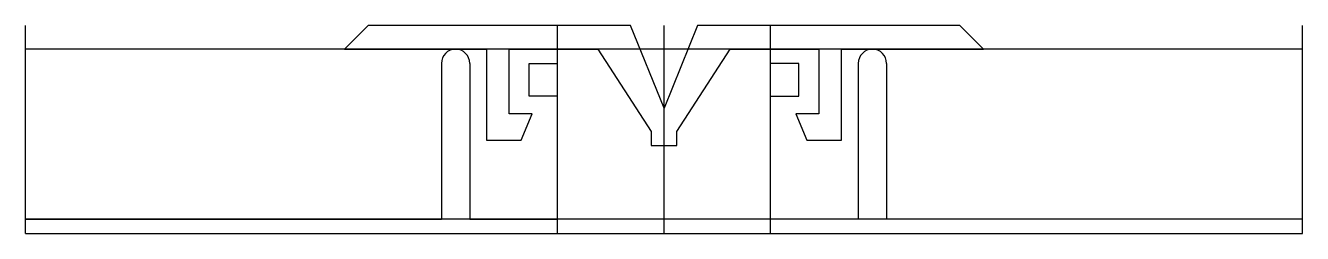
# Model space of a CAD drawing. Extents: x -45 to 45, y 0 to 14.7.
import ezdxf

# ---------------------------------------------------------------- set-up
doc = ezdxf.new("R2010")
doc.units = 0
doc.layers.get('0').update_dxf_attribs({"linetype": 'CONTINUOUS'})

msp = doc.modelspace()

# ---------------------------------------------------------------- linework, layer by layer
at = {"linetype": 'CONTINUOUS'}
for p, q in [((-45, 0), (-45, 14.67)), ((-20.85, 14.67), (-22.51, 13)), ((-2.36, 14.67), (-20.85, 14.67)), ((-7.5, 0), (-7.5, 14.67)), ((0, 8.83), (-2.36, 14.67)), ((0, 0), (0, 14.67)), ((2.36, 14.67), (0, 8.83)), ((20.85, 14.67), (2.36, 14.67)), ((7.5, 0), (7.5, 14.67)), ((22.51, 13), (20.85, 14.67)), ((45, 0), (45, 14.67)), ((45, 13), (-45, 13)), ((-22.51, 13), (-12.51, 13)), ((-12.51, 13), (-12.51, 6.58)), ((-10.92, 8.45), (-10.92, 13)), ((-10.92, 13), (-4.67, 13)), ((-4.67, 13), (-0.9, 7.19)), ((0.9, 7.19), (4.67, 13)), ((4.67, 13), (10.92, 13)), ((10.92, 13), (10.92, 8.45)), ((12.51, 6.58), (12.51, 13)), ((12.51, 13), (22.51, 13)), ((-15.69, 12), (-15.69, 1)), ((-13.69, 12), (-13.69, 1)), ((-9.5, 9.68), (-9.5, 12)), ((-9.5, 12), (-7.5, 12)), ((9.5, 12), (7.5, 12)), ((9.5, 9.68), (9.5, 12)), ((13.69, 12), (13.69, 1)), ((15.69, 12), (15.69, 1)), ((-7.5, 9.68), (-9.5, 9.68)), ((-7.5, 1), (-7.5, 9.68)), ((7.5, 1), (7.5, 9.68)), ((7.5, 9.68), (9.5, 9.68)), ((-9.29, 8.45), (-10.92, 8.45)), ((-10.07, 6.58), (-9.29, 8.45)), ((10.92, 8.45), (9.29, 8.45)), ((9.29, 8.45), (10.07, 6.58)), ((-12.51, 6.58), (-10.07, 6.58)), ((-0.9, 7.19), (-0.9, 6.21)), ((0.9, 6.21), (0.9, 7.19)), ((10.07, 6.58), (12.51, 6.58)), ((-0.9, 6.21), (0, 6.21)), ((0, 6.21), (0.9, 6.21)), ((45, 1), (-45, 1)), ((-45, 1), (-15.69, 1)), ((-13.69, 1), (-7.5, 1)), ((13.69, 1), (7.5, 1)), ((45, 1), (15.69, 1)), ((-45, 0), (45, 0))]:
    msp.add_line(p, q, dxfattribs=at)
for centre in [(-14.69, 12), (14.69, 12)]:
    msp.add_arc(centre, 1, 0, 180, dxfattribs=at)

doc.saveas('drawing.dxf')
